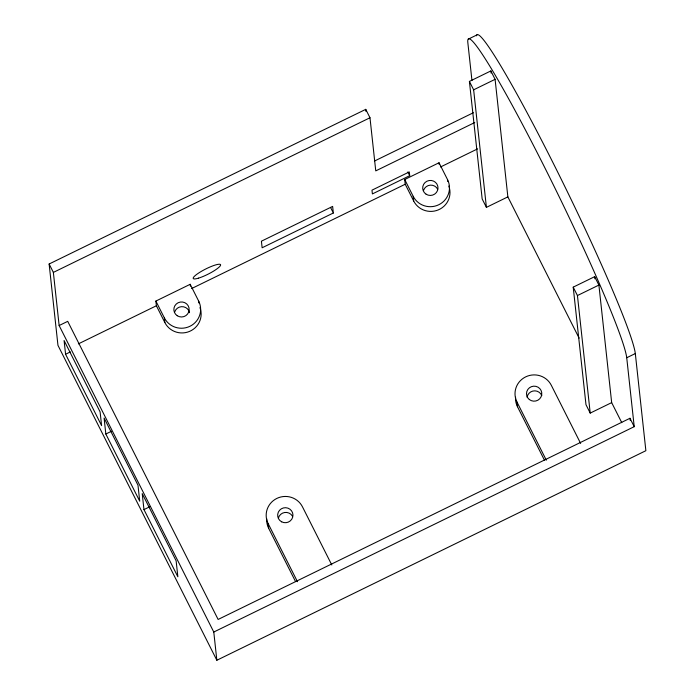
<?xml version="1.0" encoding="UTF-8"?>
<svg xmlns="http://www.w3.org/2000/svg" width="695" height="695" viewBox="0 0 695 695"><rect width="100%" height="100%" fill="white"/><g stroke="black" fill="none" stroke-linecap="round" stroke-linejoin="round"><path stroke-width="1.04" d="M468.491 39.05L477.17 34.811M476.475 35.827A179.466 12.249 64 0 1 556.209 169.12A179.466 12.249 64 0 1 635.317 353.546L645.872 450.699L216.849 660.25L57.963 345.354L49.128 264.004L365.752 109.35L369.983 117.75L375.76 170.883L474.728 122.546M216.849 660.25L213.782 632.033L59.136 325.538L53.367 272.405L369.983 117.75M507.863 196.885L486.413 207.362L482.174 198.97L469.403 81.419L490.861 70.933L495.092 79.334L507.863 196.885L579.117 338.118M486.413 207.362L473.643 89.811L495.092 79.334M374.431 161.066L473.408 112.72M59.136 325.538L67.719 321.342L218.126 619.445L629.991 418.277L634.222 426.678L213.782 632.033M333.348 212.991L262.128 247.776L261.416 241.191L332.636 206.406L333.348 212.991L330.525 207.397M409.711 175.687L372.39 193.922L371.981 190.161L409.303 171.926L409.711 175.687L407.835 171.96M199.969 307.598A19.147 18.765 -6.2 0 1 189.587 331.385A19.147 18.765 -6.2 0 1 164.854 322.558L156.384 305.765L155.871 301.065L190.195 284.298L198.666 301.091L198.874 302.977M448.805 186.052A19.147 18.765 -6.2 0 1 438.423 209.847A19.147 18.765 -6.2 0 1 413.69 201.02L405.22 184.227L404.707 179.518L439.032 162.76L447.502 179.553L447.71 181.43M78.379 343.869L156.384 305.765M191.681 288.529L405.22 184.227M440.517 166.982L477.569 148.886M65.582 354.25L64.088 340.515L100.106 411.892L101.592 425.627L65.582 354.25L70.351 351.922M105.831 434.019L104.094 418.034L137.992 485.214L139.721 501.199L105.831 434.019L111.548 431.23M611.67 402.622L590.211 413.099L585.981 404.698L573.21 287.148L594.659 276.671L598.899 285.072L611.67 402.622L621.773 422.664M590.211 413.099L577.441 295.549L598.899 285.072M143.961 509.6L142.223 493.606L176.122 560.787L177.859 576.772L143.961 509.6L149.686 506.803M634.222 426.678L626.734 357.743L635.317 353.546M469.403 81.419L473.643 89.811M573.21 287.148L577.441 295.549M580.638 443.419L551.309 385.282A19.147 18.765 -6.2 0 0 525.672 376.872A19.147 18.765 -6.2 0 0 516.984 402.049L517.497 406.749L544.385 460.047M404.707 179.518L413.186 196.32L413.69 201.02M516.984 402.049L546.313 460.186M331.802 564.966L302.473 506.829A19.147 18.765 -6.2 0 0 276.836 498.419A19.147 18.765 -6.2 0 0 268.148 523.596L268.661 528.296L295.549 581.585M155.871 301.065L164.35 317.858L164.854 322.558M268.148 523.596L297.477 581.724M49.128 264.004L53.367 272.405M629.991 418.277L630.217 420.379M594.659 276.671L594.894 278.825M490.861 70.933L491.096 73.097M471.957 80.542L467.857 42.838A179.466 12.249 64 0 1 543.464 165.028A179.466 12.249 64 0 1 626.734 357.743M439.032 162.76L439.231 164.637M365.752 109.35L365.978 111.478M190.195 284.298L190.404 286.184M198.666 301.091A19.147 18.765 -6.2 0 1 189.978 326.268A19.147 18.765 -6.2 0 1 164.35 317.858M268.661 528.296A19.147 18.765 -6.2 0 1 266.724 518.774M423.603 190.256A7.654 7.506 -6.2 0 1 437.72 189.283M447.502 179.553A19.147 18.765 -6.2 0 1 438.814 204.73A19.147 18.765 -6.2 0 1 413.186 196.32M278.374 518.201A7.654 7.506 -6.2 0 1 292.343 515.959M527.088 397.253A7.654 7.506 -6.2 0 1 541.796 395.629M517.497 406.749A19.147 18.765 -6.2 0 1 515.56 397.236M174.775 311.768A7.654 7.506 -6.2 0 1 189.535 312.707M529.347 399.538A7.654 7.506 -6.2 0 0 541.709 394.786A7.654 7.506 -6.2 0 0 531.38 386.681A7.654 7.506 -6.2 0 0 529.347 399.538M177.234 315.721A7.654 7.506 -6.2 0 0 189.144 309.961A7.654 7.506 -6.2 0 0 178.146 302.742A7.654 7.506 -6.2 0 0 177.234 315.721M426.096 194.2A7.654 7.506 -6.2 0 0 437.98 188.388A7.654 7.506 -6.2 0 0 426.956 181.213A7.654 7.506 -6.2 0 0 426.096 194.2M281.657 521.823A7.654 7.506 -6.2 0 0 292.96 514.978A7.654 7.506 -6.2 0 0 281.301 508.827A7.654 7.506 -6.2 0 0 281.657 521.823M198.518 278.148A15.316 2.841 -26.8 0 0 220.497 265.429A15.316 2.841 -26.8 0 0 201.646 271.198A15.316 2.841 -26.8 0 0 198.518 278.148"/></g></svg>
